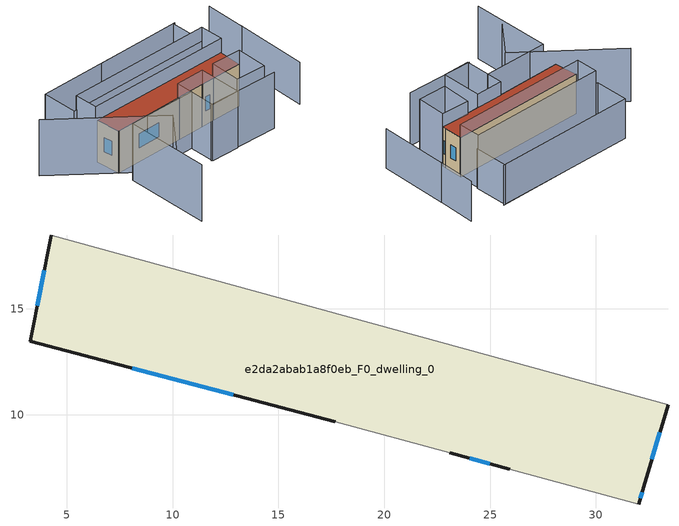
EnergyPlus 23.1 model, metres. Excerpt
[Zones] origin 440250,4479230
e2da2abab1a8f0eb_F0_dwelling_0
 floor ground (EU_floor_Construction): 33.41,10.48 32.27,6.6 32.02,5.78 25.93,7.43 23.09,8.21 17.68,9.67 3.28,13.48 4.26,18.49 z0
 wall outside (EU_wall_Construction): 4.26,18.49 3.28,13.48 17.68,9.67 / 32.02,5.78 32.27,6.6 33.41,10.48 / 23.09,8.21 25.93,7.43 z0:9
 wall adiabatic (EU_wall_Construction): 33.41,10.48 4.26,18.49 / 25.93,7.43 32.02,5.78 / 17.68,9.67 23.09,8.21 z0:9
 window (EU_Window_Construction): 3.93,16.82 3.61,15.16 / 32.65,7.9 33.03,9.18 / 32.1,6.06 32.19,6.33 / 24.04,7.95 24.98,7.69 / 8.1,12.21 12.87,10.95 z3.01:5.99
 roof outside (EU_roof_Construction): 32.02,5.78 32.27,6.6 33.41,10.48 4.26,18.49 3.28,13.48 17.68,9.67 23.09,8.21 25.93,7.43 z9
shading: 37.94,-3.02 42.48,11.63 / 42.37,11.42 44.92,19.6 / 37.27,22.16 20.01,26.86 / 6.57,30.53 36.96,22.24 / 36.96,22.24 35.01,15.08 / 35.01,15.08 4.61,23.37 / 4.61,23.37 6.57,30.53 z0:9; 14.86,1.4 29.19,-2.99 / -2.16,-6.63 2.66,10.34 / 2.66,10.34 16.51,6.4 / -4.57,25.12 8.61,5.59 / 8.61,5.59 0.12,-0.14 / 30.03,-0.41 24.04,1.52 / 24.04,1.52 26.02,7.71 / 26.02,7.71 32.02,5.78 / 32.02,5.78 30.03,-0.41 / 20.77,-0.47 14.97,1.19 / 14.97,1.19 17.44,9.82 / 17.44,9.82 23.23,8.17 / 23.23,8.17 20.77,-0.47 / 5.16,23.29 34.82,15.13 / 34.82,15.13 33.53,10.44 / 33.53,10.44 3.87,18.6 / 3.87,18.6 5.16,23.29 z0:12
[Building]
EU S2 Campaign: North Axis=0; Terrain=City; Solar Distribution=FullExterior
[Site:Location]
Madrid: Latitude=40.5; Longitude=-3.5; Time Zone=1; Elevation=609
[SizingPeriod:WeatherFileDays]
AnnualSizingPeriod: Begin Month=1; Begin Day of Month=1; End Month=12; End Day of Month=31; Day of Week for Start Day=Monday; Use Weather File Daylight Saving Period=No; Use Weather File Rain and Snow Indicators=No
[MATERIAL]
EU_InternalMass_Material: Roughness=MediumRough; Thickness=0.1; Conductivity=1; Density=1800; Specific Heat=900; Thermal Absorptance=0.9; Solar Absorptance=0.7; Visible Absorptance=0.7
[MATERIAL:NOMASS] Roughness=MediumRough; Thermal Absorptance=0.9; Solar Absorptance=0.7; Visible Absorptance=0.7
Name | Thermal Resistance
EU_wall_NoMass | 0.459673
EU_roof_NoMass | 0.495815
EU_floor_NoMass | 0.788942
[WINDOWMATERIAL:SIMPLEGLAZINGSYSTEM]
EU_Window_SimpleGlazing: UFactor=4.26103; Solar Heat Gain Coefficient=0.85; Visible Transmittance=0.85
[CONSTRUCTION]
EU_wall_Construction: EU_wall_NoMass
EU_roof_Construction: EU_roof_NoMass
EU_floor_Construction: EU_floor_NoMass
EU_InternalMass_Construction: EU_InternalMass_Material
EU_Window_Construction: EU_Window_SimpleGlazing
[ZONE]
e2da2abab1a8f0eb_F0_dwelling_0: Type=1; Multiplier=1; Ceiling Height=autocalculate; Volume=1342.06; Floor Area=autocalculate; Part of Total Floor Area=Yes
[INTERNALMASS]
e2da2abab1a8f0eb_F0_dwelling_0_EU_InternalMass: Construction=EU_InternalMass_Construction; Zone or ZoneList=e2da2abab1a8f0eb_F0_dwelling_0; Surface Area=149.117
[OTHEREQUIPMENT]
EU_Step8_InternalGain_e2da2abab1a8f0eb_F0_dwelling_0_f000: Fuel Type=Electricity; Zone or ZoneList or Space or SpaceList=e2da2abab1a8f0eb_F0_dwelling_0; Schedule=EU_Step8_GainSchedule_e2da2abab1a8f0eb_F0_dwelling_0_f000; Design Level Calculation Method=Watts/Area; Power per Zone Floor Area=1; Fraction Latent=0; Fraction Radiant=0; Fraction Lost=0; Carbon Dioxide Generation Rate=0; EndUse Subcategory=EU_Step8_InternalGains
[ZONEVENTILATION:DESIGNFLOWRATE]
EU_ConstantAir_e2da2abab1a8f0eb_F0_dwelling_0: Zone or ZoneList or Space or SpaceList=e2da2abab1a8f0eb_F0_dwelling_0; Schedule=EU_AlwaysOn; Design Flow Rate Calculation Method=AirChanges/Hour; Air Changes per Hour=0.719161; Ventilation Type=Natural; Fan Pressure Rise=0; Fan Total Efficiency=1; Constant Term Coefficient=1; Temperature Term Coefficient=0; Velocity Term Coefficient=0; Velocity Squared Term Coefficient=0; Minimum Indoor Temperature=-100; Maximum Indoor Temperature=100; Delta Temperature=-100; Minimum Outdoor Temperature=-100; Maximum Outdoor Temperature=100; Maximum Wind Speed=40
[HVACTEMPLATE:THERMOSTAT]
EU_HeatOnly_e2da2abab1a8f0eb_F0_dwelling_0: Constant Heating Setpoint=20; Constant Cooling Setpoint=50
[HVACTEMPLATE:ZONE:IDEALLOADSAIRSYSTEM]
e2da2abab1a8f0eb_F0_dwelling_0: Template Thermostat=EU_HeatOnly_e2da2abab1a8f0eb_F0_dwelling_0; System Availability Schedule=EU_AlwaysOn; Maximum Heating Supply Air Temperature=50; Minimum Cooling Supply Air Temperature=13; Maximum Heating Supply Air Humidity Ratio=0.0156; Minimum Cooling Supply Air Humidity Ratio=0.0077; Heating Limit=NoLimit; Cooling Limit=NoLimit; Heating Availability Schedule=EU_AlwaysOn; Cooling Availability Schedule=EU_CoolingOff; Dehumidification Control Type=ConstantSensibleHeatRatio; Cooling Sensible Heat Ratio=0.7; Dehumidification Setpoint=60; Humidification Control Type=None; Humidification Setpoint=30; Outdoor Air Method=None; Outdoor Air Flow Rate per Person=0.00944; Outdoor Air Flow Rate per Zone Floor Area=0; Outdoor Air Flow Rate per Zone=0; Demand Controlled Ventilation Type=None; Outdoor Air Economizer Type=NoEconomizer; Heat Recovery Type=None; Sensible Heat Recovery Effectiveness=0.7; Latent Heat Recovery Effectiveness=0.65
[SIZING:ZONE]
e2da2abab1a8f0eb_F0_dwelling_0: Zone Cooling Design Supply Air Temperature Input Method=SupplyAirTemperature; Zone Cooling Design Supply Air Temperature=13; Zone Heating Design Supply Air Temperature Input Method=SupplyAirTemperature; Zone Heating Design Supply Air Temperature=50; Zone Cooling Design Supply Air Humidity Ratio=0.008; Zone Heating Design Supply Air Humidity Ratio=0.008; Cooling Design Air Flow Method=DesignDay; Cooling Design Air Flow Rate=0; Cooling Minimum Air Flow per Zone Floor Area=0.000762; Cooling Minimum Air Flow=0; Cooling Minimum Air Flow Fraction=0.2; Heating Design Air Flow Method=DesignDay; Heating Design Air Flow Rate=0; Heating Maximum Air Flow per Zone Floor Area=0.002032; Heating Maximum Air Flow=0.141576; Heating Maximum Air Flow Fraction=0.3; Account for Dedicated Outdoor Air System=No; Dedicated Outdoor Air System Control Strategy=NeutralSupplyAir; Dedicated Outdoor Air Low Setpoint Temperature for Design=autosize; Dedicated Outdoor Air High Setpoint Temperature for Design=autosize; Zone Load Sizing Method=Sensible Load Only No Latent Load; Zone Latent Cooling Design Supply Air Humidity Ratio Input Method=HumidityRatioDifference; Zone Cooling Design Supply Air Humidity Ratio Difference=0.005; Zone Latent Heating Design Supply Air Humidity Ratio Input Method=HumidityRatioDifference; Zone Humidification Design Supply Air Humidity Ratio Difference=0.005
[SCHEDULE:CONSTANT]
Name | Hourly Value
EU_AlwaysOn | 1
EU_CoolingOff | 0
[SCHEDULE:FILE]
EU_Step8_GainSchedule_e2da2abab1a8f0eb_F0_dwelling_0_f000: File=../../schedules/e2da2abab1a8f0eb/e2da2abab1a8f0eb_F0_dwelling_0_f000_gain.csv; Column Number=1; Rows to Skip at Top=0; Number of Hours of Data=8760; Column Separator=Comma; Interpolate to Timestep=No; Minutes per Item=60; Adjust Schedule for Daylight Savings=Yes
